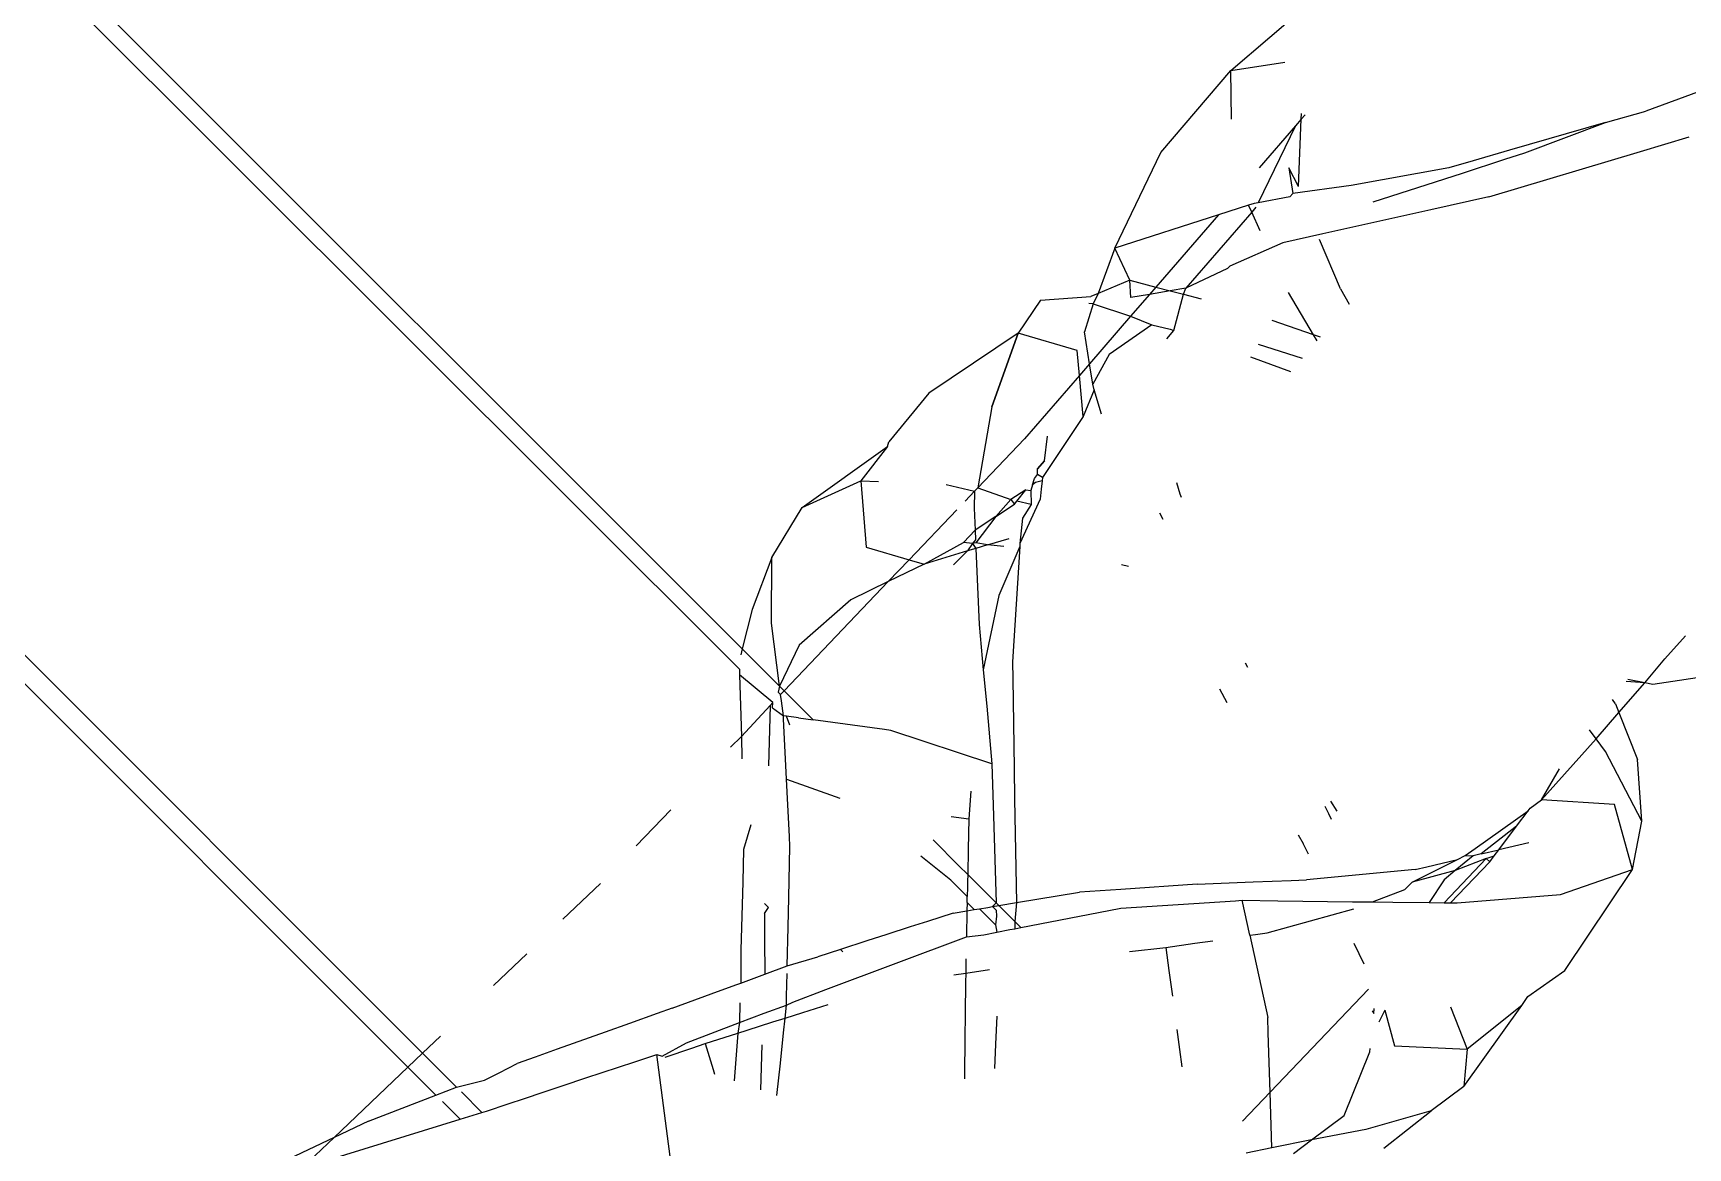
# Model space of a CAD drawing. Header units: inches. Extents: x 3324238 to 135265466, y -1036581 to 20094598.
# Drawn here: x 3354737.682 to 3354738.317, y -519090.066 to -519089.639 of the extents above; entities that cross this region are included whole.
import ezdxf

# ---------------------------------------------------------------- set-up
doc = ezdxf.new("R2010")
doc.units = ezdxf.units.IN
doc.header["$MEASUREMENT"] = 0

msp = doc.modelspace()

# ---------------------------------------------------------------- linework, layer by layer
for p, q in [((3354737.95304, -519089.88252, 0.00267), (3354736.71533, -519088.64731, 0.00267)), ((3354737.95408, -519089.87474, 0.00267), (3354736.72347, -519088.64448, 0.00267)), ((3354736.57418, -519088.77261, 0.00267), (3354737.83159, -519090.02966, 0.00267)), ((3354736.57322, -519088.78263, 0.00267), (3354737.82597, -519090.03502, 0.00267)), ((3354738.14145, -519089.65304, 0.00267), (3354738.17124, -519089.62755, 0.00267)), ((3354738.14145, -519089.65304, 0.00267), (3354738.16206, -519089.64995, 0.00267)), ((3354738.11462, -519089.68446, 0.00267), (3354738.14145, -519089.65304, 0.00267)), ((3354738.14162, -519089.67169, 0.00267), (3354738.14145, -519089.65304, 0.00267)), ((3354738.33982, -519089.65426, 0.00267), (3354738.30047, -519089.66865, 0.00267)), ((3354738.16842, -519089.67173, 0.00267), (3354738.1685, -519089.66956, 0.00267)), ((3354738.16987, -519089.67006, 0.00267), (3354738.16842, -519089.67173, 0.00267)), ((3354738.28507, -519089.67307, 0.00267), (3354738.30047, -519089.66865, 0.00267)), ((3354738.16619, -519089.6743, 0.00267), (3354738.15182, -519089.70374, 0.00267)), ((3354738.16619, -519089.6743, 0.00267), (3354738.15226, -519089.69038, 0.00267)), ((3354738.16842, -519089.67173, 0.00267), (3354738.16619, -519089.6743, 0.00267)), ((3354738.16738, -519089.69758, 0.00267), (3354738.16842, -519089.67173, 0.00267)), ((3354738.28507, -519089.67307, 0.00267), (3354738.24823, -519089.68366, 0.00267)), ((3354738.25409, -519089.68466, 0.00267), (3354738.28507, -519089.67307, 0.00267)), ((3354738.29841, -519089.68408, 0.00267), (3354738.31714, -519089.67847, 0.00267)), ((3354738.09688, -519089.72115, 0.00267), (3354738.11462, -519089.68446, 0.00267)), ((3354738.2343, -519089.68767, 0.00267), (3354738.225, -519089.69034, 0.00267)), ((3354738.23022, -519089.69238, 0.00267), (3354738.24648, -519089.68712, 0.00267)), ((3354738.24823, -519089.68366, 0.00267), (3354738.2343, -519089.68767, 0.00267)), ((3354738.24026, -519089.70152, 0.00267), (3354738.29841, -519089.68408, 0.00267)), ((3354738.24648, -519089.68712, 0.00267), (3354738.25409, -519089.68466, 0.00267)), ((3354738.16738, -519089.69758, 0.00267), (3354738.16369, -519089.69037, 0.00267)), ((3354738.16369, -519089.69037, 0.00267), (3354738.16514, -519089.70016, 0.00267)), ((3354738.225, -519089.69034, 0.00267), (3354738.18748, -519089.69721, 0.00267)), ((3354738.196, -519089.70344, 0.00267), (3354738.23022, -519089.69238, 0.00267)), ((3354738.16397, -519089.70151, 0.00267), (3354738.15182, -519089.70374, 0.00267)), ((3354738.16514, -519089.70016, 0.00267), (3354738.16397, -519089.70151, 0.00267)), ((3354738.18748, -519089.69721, 0.00267), (3354738.16514, -519089.70016, 0.00267)), ((3354738.24026, -519089.70152, 0.00267), (3354738.218, -519089.70648, 0.00267)), ((3354738.13665, -519089.70839, 0.00267), (3354738.09688, -519089.72115, 0.00267)), ((3354738.13665, -519089.70839, 0.00267), (3354738.11267, -519089.73608, 0.00267)), ((3354738.14939, -519089.70732, 0.00267), (3354738.12418, -519089.73648, 0.00267)), ((3354738.14821, -519089.70468, 0.00267), (3354738.13665, -519089.70839, 0.00267)), ((3354738.1503, -519089.70401, 0.00267), (3354738.14821, -519089.70468, 0.00267)), ((3354738.14939, -519089.70732, 0.00267), (3354738.14821, -519089.70468, 0.00267)), ((3354738.15095, -519089.70552, 0.00267), (3354738.14939, -519089.70732, 0.00267)), ((3354738.15264, -519089.71459, 0.00267), (3354738.14939, -519089.70732, 0.00267)), ((3354738.15182, -519089.70374, 0.00267), (3354738.1503, -519089.70401, 0.00267)), ((3354738.218, -519089.70648, 0.00267), (3354738.17664, -519089.7157, 0.00267)), ((3354738.09688, -519089.72115, 0.00267), (3354738.0906, -519089.73849, 0.00267)), ((3354738.10269, -519089.73349, 0.00267), (3354738.09688, -519089.72115, 0.00267)), ((3354738.16132, -519089.71911, 0.00267), (3354738.14096, -519089.72807, 0.00267)), ((3354738.17664, -519089.7157, 0.00267), (3354738.16132, -519089.71911, 0.00267)), ((3354738.18339, -519089.73676, 0.00267), (3354738.17537, -519089.71787, 0.00267)), ((3354738.10269, -519089.73349, 0.00267), (3354738.0906, -519089.73849, 0.00267)), ((3354738.10311, -519089.74009, 0.00267), (3354738.10269, -519089.73349, 0.00267)), ((3354738.10269, -519089.73349, 0.00267), (3354738.11267, -519089.73608, 0.00267)), ((3354738.14014, -519089.72902, 0.00267), (3354738.12418, -519089.73648, 0.00267)), ((3354738.14014, -519089.72902, 0.00267), (3354738.14096, -519089.72807, 0.00267)), ((3354738.06847, -519089.74104, 0.00267), (3354738.08771, -519089.73968, 0.00267)), ((3354738.0906, -519089.73849, 0.00267), (3354738.08771, -519089.73968, 0.00267)), ((3354738.0906, -519089.73849, 0.00267), (3354738.0886, -519089.74256, 0.00267)), ((3354738.11025, -519089.73887, 0.00267), (3354738.10297, -519089.74727, 0.00267)), ((3354738.11025, -519089.73887, 0.00267), (3354738.10311, -519089.74009, 0.00267)), ((3354738.11267, -519089.73608, 0.00267), (3354738.11025, -519089.73887, 0.00267)), ((3354738.11817, -519089.73751, 0.00267), (3354738.11025, -519089.73887, 0.00267)), ((3354738.11267, -519089.73608, 0.00267), (3354738.11817, -519089.73751, 0.00267)), ((3354738.12418, -519089.73648, 0.00267), (3354738.11817, -519089.73751, 0.00267)), ((3354738.11817, -519089.73751, 0.00267), (3354738.12329, -519089.73884, 0.00267)), ((3354738.1196, -519089.75273, 0.00267), (3354738.12329, -519089.73884, 0.00267)), ((3354738.12329, -519089.73884, 0.00267), (3354738.12418, -519089.73648, 0.00267)), ((3354738.12329, -519089.73884, 0.00267), (3354738.13009, -519089.74061, 0.00267)), ((3354738.17313, -519089.75436, 0.00267), (3354738.16347, -519089.73818, 0.00267)), ((3354738.18339, -519089.73676, 0.00267), (3354738.18672, -519089.74259, 0.00267)), ((3354738.06847, -519089.74104, 0.00267), (3354738.05989, -519089.75381, 0.00267)), ((3354738.0886, -519089.74256, 0.00267), (3354738.08525, -519089.75323, 0.00267)), ((3354738.0886, -519089.74256, 0.00267), (3354738.087, -519089.74244, 0.00267)), ((3354738.0886, -519089.74256, 0.00267), (3354738.10297, -519089.74727, 0.00267)), ((3354738.10297, -519089.74727, 0.00267), (3354738.0872, -519089.76547, 0.00267)), ((3354738.11109, -519089.75056, 0.00267), (3354738.09474, -519089.7619, 0.00267)), ((3354738.10297, -519089.74727, 0.00267), (3354738.11109, -519089.75056, 0.00267)), ((3354738.11109, -519089.75056, 0.00267), (3354738.1182, -519089.75227, 0.00267)), ((3354738.11681, -519089.75595, 0.00267), (3354738.1196, -519089.75273, 0.00267)), ((3354738.1182, -519089.75227, 0.00267), (3354738.1196, -519089.75273, 0.00267)), ((3354738.17313, -519089.75436, 0.00267), (3354738.15721, -519089.74886, 0.00267)), ((3354738.05989, -519089.75381, 0.00267), (3354738.02565, -519089.77677, 0.00267)), ((3354738.05989, -519089.75381, 0.00267), (3354738.04973, -519089.78198, 0.00267)), ((3354738.04973, -519089.78198, 0.00267), (3354738.05989, -519089.75381, 0.00267)), ((3354738.08244, -519089.76035, 0.00267), (3354738.05989, -519089.75381, 0.00267)), ((3354738.0872, -519089.76547, 0.00267), (3354738.08525, -519089.75323, 0.00267)), ((3354738.15185, -519089.758, 0.00267), (3354738.16879, -519089.76328, 0.00267)), ((3354738.17451, -519089.75668, 0.00267), (3354738.17313, -519089.75436, 0.00267)), ((3354738.17574, -519089.75526, 0.00267), (3354738.17313, -519089.75436, 0.00267)), ((3354738.08333, -519089.76994, 0.00267), (3354738.08244, -519089.76035, 0.00267)), ((3354738.0872, -519089.76547, 0.00267), (3354738.08333, -519089.76994, 0.00267)), ((3354738.08845, -519089.77333, 0.00267), (3354738.0872, -519089.76547, 0.00267)), ((3354738.09474, -519089.7619, 0.00267), (3354738.08845, -519089.77333, 0.00267)), ((3354738.14899, -519089.76288, 0.00267), (3354738.16433, -519089.76843, 0.00267)), ((3354738.08333, -519089.76994, 0.00267), (3354738.0623, -519089.79422, 0.00267)), ((3354738.08479, -519089.78574, 0.00267), (3354738.08333, -519089.76994, 0.00267)), ((3354738.02565, -519089.77677, 0.00267), (3354738.01032, -519089.79541, 0.00267)), ((3354738.08907, -519089.77547, 0.00267), (3354738.08479, -519089.78574, 0.00267)), ((3354738.08907, -519089.77547, 0.00267), (3354738.08845, -519089.77333, 0.00267)), ((3354738.09179, -519089.78483, 0.00267), (3354738.08907, -519089.77547, 0.00267)), ((3354738.04973, -519089.78198, 0.00267), (3354738.0444, -519089.81299, 0.00267)), ((3354738.08479, -519089.78574, 0.00267), (3354738.06927, -519089.80902, 0.00267)), ((3354737.97711, -519089.82062, 0.00267), (3354738.00986, -519089.79714, 0.00267)), ((3354738.00986, -519089.79714, 0.00267), (3354737.99961, -519089.81036, 0.00267)), ((3354738.00986, -519089.79714, 0.00267), (3354738.01032, -519089.79541, 0.00267)), ((3354738.0623, -519089.79422, 0.00267), (3354738.0444, -519089.81299, 0.00267)), ((3354738.07002, -519089.80264, 0.00267), (3354738.07111, -519089.79324, 0.00267)), ((3354738.06727, -519089.80579, 0.00267), (3354738.07002, -519089.80264, 0.00267)), ((3354738.07002, -519089.80264, 0.00267), (3354738.06727, -519089.80579, 0.00267)), ((3354738.06541, -519089.81185, 0.00267), (3354738.06613, -519089.8095, 0.00267)), ((3354738.06613, -519089.8095, 0.00267), (3354738.06734, -519089.80795, 0.00267)), ((3354738.06734, -519089.80795, 0.00267), (3354738.06727, -519089.80579, 0.00267)), ((3354738.06927, -519089.80902, 0.00267), (3354738.06734, -519089.80795, 0.00267)), ((3354738.06927, -519089.80902, 0.00267), (3354738.06912, -519089.81035, 0.00267)), ((3354737.97711, -519089.82062, 0.00267), (3354737.99961, -519089.81036, 0.00267)), ((3354737.99961, -519089.81036, 0.00267), (3354738.00164, -519089.83573, 0.00267)), ((3354737.99961, -519089.81036, 0.00267), (3354738.00629, -519089.81065, 0.00267)), ((3354738.03223, -519089.81176, 0.00267), (3354738.04314, -519089.8143, 0.00267)), ((3354738.04314, -519089.8143, 0.00267), (3354738.03956, -519089.81807, 0.00267)), ((3354738.04314, -519089.8143, 0.00267), (3354738.04306, -519089.82078, 0.00267)), ((3354738.0444, -519089.81299, 0.00267), (3354738.04314, -519089.8143, 0.00267)), ((3354738.0444, -519089.81299, 0.00267), (3354738.05701, -519089.81754, 0.00267)), ((3354738.06276, -519089.81379, 0.00267), (3354738.05701, -519089.81754, 0.00267)), ((3354738.05939, -519089.81809, 0.00267), (3354738.06276, -519089.81379, 0.00267)), ((3354738.06276, -519089.81379, 0.00267), (3354738.06475, -519089.81401, 0.00267)), ((3354738.06541, -519089.81185, 0.00267), (3354738.06475, -519089.81401, 0.00267)), ((3354738.06475, -519089.81401, 0.00267), (3354738.06492, -519089.81938, 0.00267)), ((3354738.06656, -519089.81101, 0.00267), (3354738.06541, -519089.81185, 0.00267)), ((3354738.06912, -519089.81035, 0.00267), (3354738.06656, -519089.81101, 0.00267)), ((3354738.06875, -519089.8135, 0.00267), (3354738.0683, -519089.81737, 0.00267)), ((3354738.06912, -519089.81035, 0.00267), (3354738.06875, -519089.8135, 0.00267)), ((3354738.12192, -519089.81551, 0.00267), (3354738.12074, -519089.81109, 0.00267)), ((3354738.12246, -519089.81676, 0.00267), (3354738.12192, -519089.81551, 0.00267)), ((3354737.96543, -519089.83973, 0.00267), (3354737.97711, -519089.82062, 0.00267)), ((3354738.03635, -519089.82143, 0.00267), (3354738.01811, -519089.84056, 0.00267)), ((3354738.04306, -519089.82078, 0.00267), (3354738.04341, -519089.82928, 0.00267)), ((3354738.05135, -519089.82401, 0.00267), (3354738.05701, -519089.81754, 0.00267)), ((3354738.05135, -519089.82401, 0.00267), (3354738.05842, -519089.81932, 0.00267)), ((3354738.05701, -519089.81754, 0.00267), (3354738.05842, -519089.81932, 0.00267)), ((3354738.05842, -519089.81932, 0.00267), (3354738.05939, -519089.81809, 0.00267)), ((3354738.06492, -519089.81938, 0.00267), (3354738.05939, -519089.81809, 0.00267)), ((3354738.0683, -519089.81737, 0.00267), (3354738.06057, -519089.83437, 0.00267)), ((3354738.06492, -519089.81938, 0.00267), (3354738.06149, -519089.82463, 0.00267)), ((3354738.11401, -519089.82257, 0.00267), (3354738.1153, -519089.82502, 0.00267)), ((3354738.03889, -519089.83399, 0.00267), (3354738.04341, -519089.82928, 0.00267)), ((3354738.05135, -519089.82401, 0.00267), (3354738.04341, -519089.82928, 0.00267)), ((3354738.04341, -519089.82928, 0.00267), (3354738.04357, -519089.83292, 0.00267)), ((3354738.05135, -519089.82401, 0.00267), (3354738.04362, -519089.8341, 0.00267)), ((3354738.06149, -519089.82463, 0.00267), (3354738.06057, -519089.83437, 0.00267)), ((3354738.02387, -519089.84226, 0.00267), (3354738.03889, -519089.83399, 0.00267)), ((3354738.04233, -519089.83434, 0.00267), (3354738.03889, -519089.83399, 0.00267)), ((3354738.04233, -519089.83434, 0.00267), (3354738.04048, -519089.83723, 0.00267)), ((3354738.04357, -519089.83292, 0.00267), (3354738.04233, -519089.83434, 0.00267)), ((3354738.04362, -519089.8341, 0.00267), (3354738.04233, -519089.83434, 0.00267)), ((3354738.04233, -519089.83434, 0.00267), (3354738.04371, -519089.83626, 0.00267)), ((3354738.04814, -519089.83492, 0.00267), (3354738.04362, -519089.8341, 0.00267)), ((3354738.04814, -519089.83492, 0.00267), (3354738.04371, -519089.83626, 0.00267)), ((3354738.04814, -519089.83492, 0.00267), (3354738.05642, -519089.83242, 0.00267)), ((3354738.05438, -519089.83554, 0.00267), (3354738.04814, -519089.83492, 0.00267)), ((3354738.0605, -519089.83548, 0.00267), (3354738.05241, -519089.85428, 0.00267)), ((3354738.0605, -519089.83548, 0.00267), (3354738.05768, -519089.87974, 0.00267)), ((3354738.06057, -519089.83437, 0.00267), (3354738.0605, -519089.83548, 0.00267)), ((3354737.96543, -519089.83973, 0.00267), (3354737.95786, -519089.85966, 0.00267)), ((3354737.96529, -519089.86489, 0.00267), (3354737.96543, -519089.83973, 0.00267)), ((3354738.00164, -519089.83573, 0.00267), (3354738.01811, -519089.84056, 0.00267)), ((3354738.01811, -519089.84056, 0.00267), (3354738.01008, -519089.84898, 0.00267)), ((3354738.01811, -519089.84056, 0.00267), (3354738.02387, -519089.84226, 0.00267)), ((3354738.04048, -519089.83723, 0.00267), (3354738.02387, -519089.84226, 0.00267)), ((3354738.04048, -519089.83723, 0.00267), (3354738.03515, -519089.84256, 0.00267)), ((3354738.04371, -519089.83626, 0.00267), (3354738.04048, -519089.83723, 0.00267)), ((3354738.04371, -519089.83626, 0.00267), (3354738.04432, -519089.85098, 0.00267)), ((3354738.02387, -519089.84226, 0.00267), (3354738.01008, -519089.84898, 0.00267)), ((3354738.09955, -519089.84242, 0.00267), (3354738.1022, -519089.84301, 0.00267)), ((3354738.01008, -519089.84898, 0.00267), (3354737.97018, -519089.89083, 0.00267)), ((3354738.01008, -519089.84898, 0.00267), (3354737.99579, -519089.85595, 0.00267)), ((3354738.04432, -519089.85098, 0.00267), (3354738.04493, -519089.86544, 0.00267)), ((3354738.05241, -519089.85428, 0.00267), (3354738.04653, -519089.8828, 0.00267)), ((3354737.95786, -519089.85966, 0.00267), (3354737.95408, -519089.87474, 0.00267)), ((3354737.99579, -519089.85595, 0.00267), (3354737.97596, -519089.87326, 0.00267)), ((3354737.96842, -519089.88908, 0.00267), (3354737.96529, -519089.86489, 0.00267)), ((3354738.04493, -519089.86544, 0.00267), (3354738.04653, -519089.8828, 0.00267)), ((3354737.97596, -519089.87326, 0.00267), (3354737.96842, -519089.88908, 0.00267)), ((3354738.31568, -519089.86969, 0.00267), (3354738.30779, -519089.87851, 0.00267)), ((3354737.95408, -519089.87474, 0.00267), (3354737.95352, -519089.87696, 0.00267)), ((3354737.96842, -519089.88908, 0.00267), (3354737.95408, -519089.87474, 0.00267)), ((3354738.05768, -519089.87974, 0.00267), (3354738.05778, -519089.88624, 0.00267)), ((3354738.30005, -519089.88773, 0.00267), (3354738.30779, -519089.87851, 0.00267)), ((3354737.95304, -519089.88252, 0.00267), (3354737.95311, -519089.88475, 0.00267)), ((3354737.95311, -519089.88475, 0.00267), (3354737.95379, -519089.90831, 0.00267)), ((3354737.96588, -519089.89534, 0.00267), (3354737.95311, -519089.88475, 0.00267)), ((3354738.04653, -519089.8828, 0.00267), (3354738.04781, -519089.89669, 0.00267)), ((3354738.05778, -519089.88624, 0.00267), (3354738.05832, -519089.9205, 0.00267)), ((3354738.14685, -519089.8801, 0.00267), (3354738.1478, -519089.88169, 0.00267)), ((3354738.32784, -519089.88466, 0.00267), (3354738.30311, -519089.88834, 0.00267)), ((3354737.96842, -519089.88908, 0.00267), (3354737.96788, -519089.89131, 0.00267)), ((3354737.96882, -519089.89225, 0.00267), (3354737.96788, -519089.89131, 0.00267)), ((3354737.97018, -519089.89083, 0.00267), (3354737.96842, -519089.88908, 0.00267)), ((3354737.97018, -519089.89083, 0.00267), (3354737.96882, -519089.89225, 0.00267)), ((3354737.96914, -519089.89465, 0.00267), (3354737.96882, -519089.89225, 0.00267)), ((3354737.98129, -519089.90194, 0.00267), (3354737.97018, -519089.89083, 0.00267)), ((3354738.13999, -519089.89539, 0.00267), (3354738.13721, -519089.89021, 0.00267)), ((3354738.29018, -519089.89911, 0.00267), (3354738.30005, -519089.88773, 0.00267)), ((3354738.30005, -519089.88773, 0.00267), (3354738.29296, -519089.88726, 0.00267)), ((3354738.30005, -519089.88773, 0.00267), (3354738.29358, -519089.88644, 0.00267)), ((3354738.30311, -519089.88834, 0.00267), (3354738.30005, -519089.88773, 0.00267)), ((3354737.96482, -519089.89645, 0.00267), (3354737.95379, -519089.90831, 0.00267)), ((3354737.96482, -519089.89645, 0.00267), (3354737.96416, -519089.91952, 0.00267)), ((3354737.96588, -519089.89534, 0.00267), (3354737.96482, -519089.89645, 0.00267)), ((3354737.96574, -519089.89737, 0.00267), (3354737.96588, -519089.89534, 0.00267)), ((3354737.96574, -519089.89737, 0.00267), (3354737.96988, -519089.90039, 0.00267)), ((3354737.96988, -519089.90039, 0.00267), (3354737.96914, -519089.89465, 0.00267)), ((3354738.04781, -519089.89669, 0.00267), (3354738.04985, -519089.91878, 0.00267)), ((3354738.2889, -519089.89586, 0.00267), (3354738.28771, -519089.89419, 0.00267)), ((3354738.2889, -519089.89586, 0.00267), (3354738.29018, -519089.89911, 0.00267)), ((3354737.96994, -519089.90158, 0.00267), (3354737.96988, -519089.90039, 0.00267)), ((3354737.97111, -519089.90056, 0.00267), (3354737.96988, -519089.90039, 0.00267)), ((3354737.97111, -519089.92464, 0.00267), (3354737.96994, -519089.90158, 0.00267)), ((3354737.97565, -519089.90118, 0.00267), (3354737.97111, -519089.90056, 0.00267)), ((3354737.97235, -519089.90398, 0.00267), (3354737.97111, -519089.90056, 0.00267)), ((3354737.97565, -519089.90118, 0.00267), (3354737.98129, -519089.90194, 0.00267)), ((3354738.00867, -519089.90568, 0.00267), (3354737.98129, -519089.90194, 0.00267)), ((3354738.28145, -519089.90919, 0.00267), (3354738.29018, -519089.89911, 0.00267)), ((3354738.29018, -519089.89911, 0.00267), (3354738.29733, -519089.91719, 0.00267)), ((3354737.95379, -519089.90831, 0.00267), (3354737.94956, -519089.91245, 0.00267)), ((3354737.95379, -519089.90831, 0.00267), (3354737.95394, -519089.91683, 0.00267)), ((3354738.01111, -519089.90601, 0.00267), (3354738.00867, -519089.90568, 0.00267)), ((3354738.04985, -519089.91878, 0.00267), (3354738.01111, -519089.90601, 0.00267)), ((3354738.26044, -519089.93259, 0.00267), (3354738.28145, -519089.90919, 0.00267)), ((3354738.28145, -519089.90919, 0.00267), (3354738.27893, -519089.90577, 0.00267)), ((3354738.28504, -519089.91405, 0.00267), (3354738.28145, -519089.90919, 0.00267)), ((3354738.29899, -519089.94076, 0.00267), (3354738.28504, -519089.91405, 0.00267)), ((3354738.29899, -519089.94076, 0.00267), (3354738.29733, -519089.91719, 0.00267)), ((3354738.04985, -519089.91878, 0.00267), (3354738.05031, -519089.93465, 0.00267)), ((3354738.05832, -519089.9205, 0.00267), (3354738.05851, -519089.93233, 0.00267)), ((3354738.26044, -519089.93259, 0.00267), (3354738.26744, -519089.9207, 0.00267)), ((3354737.97111, -519089.92464, 0.00267), (3354737.99155, -519089.93194, 0.00267)), ((3354737.97161, -519089.9345, 0.00267), (3354737.97111, -519089.92464, 0.00267)), ((3354738.04173, -519089.92931, 0.00267), (3354738.04098, -519089.93987, 0.00267)), ((3354737.92673, -519089.9364, 0.00267), (3354737.91352, -519089.95025, 0.00267)), ((3354737.97223, -519089.94668, 0.00267), (3354737.97161, -519089.9345, 0.00267)), ((3354738.05031, -519089.93465, 0.00267), (3354738.05139, -519089.97203, 0.00267)), ((3354738.05851, -519089.93233, 0.00267), (3354738.05924, -519089.97199, 0.00267)), ((3354738.17899, -519089.93794, 0.00267), (3354738.17762, -519089.93511, 0.00267)), ((3354738.17958, -519089.93305, 0.00267), (3354738.18205, -519089.93699, 0.00267)), ((3354738.23502, -519089.9512, 0.00267), (3354738.25538, -519089.93675, 0.00267)), ((3354738.25091, -519089.94268, 0.00267), (3354738.25538, -519089.93675, 0.00267)), ((3354738.25538, -519089.93675, 0.00267), (3354738.25614, -519089.93574, 0.00267)), ((3354738.25614, -519089.93574, 0.00267), (3354738.26044, -519089.93259, 0.00267)), ((3354738.28841, -519089.93436, 0.00267), (3354738.26044, -519089.93259, 0.00267)), ((3354738.29533, -519089.95926, 0.00267), (3354738.28841, -519089.93436, 0.00267)), ((3354737.95739, -519089.94213, 0.00267), (3354737.95455, -519089.95164, 0.00267)), ((3354738.03426, -519089.93898, 0.00267), (3354738.04098, -519089.93987, 0.00267)), ((3354738.04098, -519089.93987, 0.00267), (3354738.04075, -519089.95154, 0.00267)), ((3354738.17994, -519089.94018, 0.00267), (3354738.17899, -519089.93794, 0.00267)), ((3354738.25091, -519089.94268, 0.00267), (3354738.23735, -519089.95332, 0.00267)), ((3354738.24408, -519089.95173, 0.00267), (3354738.25091, -519089.94268, 0.00267)), ((3354738.29533, -519089.95926, 0.00267), (3354738.29899, -519089.94076, 0.00267)), ((3354737.97242, -519089.9505, 0.00267), (3354737.97223, -519089.94668, 0.00267)), ((3354738.03719, -519089.95783, 0.00267), (3354738.02733, -519089.94797, 0.00267)), ((3354738.16726, -519089.94598, 0.00267), (3354738.16909, -519089.94937, 0.00267)), ((3354738.1712, -519089.95342, 0.00267), (3354738.16909, -519089.94937, 0.00267)), ((3354738.25564, -519089.94901, 0.00267), (3354738.24408, -519089.95173, 0.00267)), ((3354737.95455, -519089.95164, 0.00267), (3354737.95431, -519089.96398, 0.00267)), ((3354737.97228, -519089.95701, 0.00267), (3354737.97242, -519089.9505, 0.00267)), ((3354738.03404, -519089.96338, 0.00267), (3354738.02255, -519089.95417, 0.00267)), ((3354738.04075, -519089.95154, 0.00267), (3354738.04055, -519089.96119, 0.00267)), ((3354738.21085, -519089.96416, 0.00267), (3354738.22828, -519089.95545, 0.00267)), ((3354738.21651, -519089.95822, 0.00267), (3354738.22828, -519089.95545, 0.00267)), ((3354738.22315, -519089.97205, 0.00267), (3354738.23923, -519089.95503, 0.00267)), ((3354738.23434, -519089.95402, 0.00267), (3354738.22742, -519089.95971, 0.00267)), ((3354738.23923, -519089.95503, 0.00267), (3354738.22742, -519089.95971, 0.00267)), ((3354738.22828, -519089.95545, 0.00267), (3354738.23122, -519089.95398, 0.00267)), ((3354738.23122, -519089.95398, 0.00267), (3354738.23502, -519089.9512, 0.00267)), ((3354738.23122, -519089.95398, 0.00267), (3354738.23434, -519089.95402, 0.00267)), ((3354738.23735, -519089.95332, 0.00267), (3354738.23434, -519089.95402, 0.00267)), ((3354738.23735, -519089.95332, 0.00267), (3354738.24408, -519089.95173, 0.00267)), ((3354738.23923, -519089.95503, 0.00267), (3354738.24233, -519089.95406, 0.00267)), ((3354738.24063, -519089.9563, 0.00267), (3354738.23923, -519089.95503, 0.00267)), ((3354738.24063, -519089.9563, 0.00267), (3354738.24233, -519089.95406, 0.00267)), ((3354738.24233, -519089.95406, 0.00267), (3354738.24408, -519089.95173, 0.00267)), ((3354737.97199, -519089.97001, 0.00267), (3354737.97228, -519089.95701, 0.00267)), ((3354738.04055, -519089.96119, 0.00267), (3354738.03719, -519089.95783, 0.00267)), ((3354738.04055, -519089.96119, 0.00267), (3354738.04049, -519089.9639, 0.00267)), ((3354738.05139, -519089.97203, 0.00267), (3354738.04055, -519089.96119, 0.00267)), ((3354738.212, -519089.95928, 0.00267), (3354738.17046, -519089.96327, 0.00267)), ((3354738.22742, -519089.95971, 0.00267), (3354738.21085, -519089.96416, 0.00267)), ((3354738.212, -519089.95928, 0.00267), (3354738.21651, -519089.95822, 0.00267)), ((3354738.22742, -519089.95971, 0.00267), (3354738.22313, -519089.96323, 0.00267)), ((3354738.22559, -519089.97208, 0.00267), (3354738.24063, -519089.9563, 0.00267)), ((3354738.26779, -519089.96885, 0.00267), (3354738.29533, -519089.95926, 0.00267)), ((3354738.26947, -519089.99805, 0.00267), (3354738.29533, -519089.95926, 0.00267)), ((3354737.89978, -519089.96464, 0.00267), (3354737.88538, -519089.97837, 0.00267)), ((3354737.95431, -519089.96398, 0.00267), (3354737.95354, -519089.99025, 0.00267)), ((3354738.04037, -519089.9697, 0.00267), (3354738.03404, -519089.96338, 0.00267)), ((3354738.04045, -519089.96604, 0.00267), (3354738.04037, -519089.9697, 0.00267)), ((3354738.04049, -519089.9639, 0.00267), (3354738.04045, -519089.96604, 0.00267)), ((3354738.05924, -519089.97199, 0.00267), (3354738.08336, -519089.96803, 0.00267)), ((3354738.09922, -519089.96693, 0.00267), (3354738.08336, -519089.96803, 0.00267)), ((3354738.12844, -519089.96489, 0.00267), (3354738.09922, -519089.96693, 0.00267)), ((3354738.12844, -519089.96489, 0.00267), (3354738.15001, -519089.96406, 0.00267)), ((3354738.15001, -519089.96406, 0.00267), (3354738.16455, -519089.9635, 0.00267)), ((3354738.16455, -519089.9635, 0.00267), (3354738.17046, -519089.96327, 0.00267)), ((3354738.1957, -519089.97172, 0.00267), (3354738.20812, -519089.96702, 0.00267)), ((3354738.21085, -519089.96416, 0.00267), (3354738.20812, -519089.96702, 0.00267)), ((3354738.22313, -519089.96323, 0.00267), (3354738.2174, -519089.97198, 0.00267)), ((3354738.22812, -519089.97211, 0.00267), (3354738.26779, -519089.96885, 0.00267)), ((3354737.9627, -519089.97236, 0.00267), (3354737.96421, -519089.97388, 0.00267)), ((3354737.9627, -519089.9762, 0.00267), (3354737.96421, -519089.97388, 0.00267)), ((3354737.97174, -519089.9814, 0.00267), (3354737.97199, -519089.97001, 0.00267)), ((3354738.03494, -519089.97598, 0.00267), (3354738.04026, -519089.9751, 0.00267)), ((3354738.04026, -519089.9751, 0.00267), (3354738.04006, -519089.9851, 0.00267)), ((3354738.04033, -519089.97194, 0.00267), (3354738.04026, -519089.9751, 0.00267)), ((3354738.04026, -519089.9751, 0.00267), (3354738.04304, -519089.97465, 0.00267)), ((3354738.04033, -519089.97194, 0.00267), (3354738.04037, -519089.9697, 0.00267)), ((3354738.04304, -519089.97465, 0.00267), (3354738.04033, -519089.97194, 0.00267)), ((3354738.04304, -519089.97465, 0.00267), (3354738.045, -519089.97433, 0.00267)), ((3354738.045, -519089.97433, 0.00267), (3354738.0482, -519089.9738, 0.00267)), ((3354738.05115, -519089.98047, 0.00267), (3354738.045, -519089.97433, 0.00267)), ((3354738.0482, -519089.9738, 0.00267), (3354738.05009, -519089.97349, 0.00267)), ((3354738.05139, -519089.97203, 0.00267), (3354738.05009, -519089.97349, 0.00267)), ((3354738.05009, -519089.97349, 0.00267), (3354738.05247, -519089.9731, 0.00267)), ((3354738.05009, -519089.97349, 0.00267), (3354738.05147, -519089.97488, 0.00267)), ((3354738.05247, -519089.9731, 0.00267), (3354738.05139, -519089.97203, 0.00267)), ((3354738.05147, -519089.97488, 0.00267), (3354738.05154, -519089.97714, 0.00267)), ((3354738.05247, -519089.9731, 0.00267), (3354738.05924, -519089.97199, 0.00267)), ((3354738.05539, -519089.97602, 0.00267), (3354738.05247, -519089.9731, 0.00267)), ((3354738.05924, -519089.97199, 0.00267), (3354738.05858, -519089.97922, 0.00267)), ((3354738.06091, -519089.98154, 0.00267), (3354738.09462, -519089.97499, 0.00267)), ((3354738.09462, -519089.97499, 0.00267), (3354738.0993, -519089.97409, 0.00267)), ((3354738.0993, -519089.97409, 0.00267), (3354738.14317, -519089.97124, 0.00267)), ((3354738.14317, -519089.97124, 0.00267), (3354738.14575, -519089.97107, 0.00267)), ((3354738.14575, -519089.97107, 0.00267), (3354738.15943, -519089.97125, 0.00267)), ((3354738.14868, -519089.98452, 0.00267), (3354738.14575, -519089.97107, 0.00267)), ((3354738.15538, -519089.98355, 0.00267), (3354738.18855, -519089.97434, 0.00267)), ((3354738.15943, -519089.97125, 0.00267), (3354738.18806, -519089.97163, 0.00267)), ((3354738.18806, -519089.97163, 0.00267), (3354738.1957, -519089.97172, 0.00267)), ((3354738.1957, -519089.97172, 0.00267), (3354738.20354, -519089.97182, 0.00267)), ((3354738.20354, -519089.97182, 0.00267), (3354738.2174, -519089.97198, 0.00267)), ((3354738.2174, -519089.97198, 0.00267), (3354738.22315, -519089.97205, 0.00267)), ((3354738.22315, -519089.97205, 0.00267), (3354738.22559, -519089.97208, 0.00267)), ((3354738.22559, -519089.97208, 0.00267), (3354738.22812, -519089.97211, 0.00267)), ((3354737.9627, -519089.9762, 0.00267), (3354737.96271, -519089.98595, 0.00267)), ((3354737.9714, -519089.99624, 0.00267), (3354737.97174, -519089.9814, 0.00267)), ((3354738.01845, -519089.98132, 0.00267), (3354738.00951, -519089.98422, 0.00267)), ((3354738.0251, -519089.97916, 0.00267), (3354738.01845, -519089.98132, 0.00267)), ((3354738.03494, -519089.97598, 0.00267), (3354738.0251, -519089.97916, 0.00267)), ((3354738.05154, -519089.97714, 0.00267), (3354738.05115, -519089.98047, 0.00267)), ((3354738.05115, -519089.98047, 0.00267), (3354738.05172, -519089.98333, 0.00267)), ((3354738.05858, -519089.97922, 0.00267), (3354738.05539, -519089.97602, 0.00267)), ((3354738.05858, -519089.97922, 0.00267), (3354738.05859, -519089.98199, 0.00267)), ((3354738.06091, -519089.98154, 0.00267), (3354738.05858, -519089.97922, 0.00267)), ((3354738.05859, -519089.98199, 0.00267), (3354738.06091, -519089.98154, 0.00267)), ((3354737.96271, -519089.98595, 0.00267), (3354737.96272, -519089.99943, 0.00267)), ((3354737.98622, -519090.00529, 0.00267), (3354738.04006, -519089.9851, 0.00267)), ((3354738.00194, -519089.98667, 0.00267), (3354737.99178, -519089.98996, 0.00267)), ((3354738.00951, -519089.98422, 0.00267), (3354738.00194, -519089.98667, 0.00267)), ((3354738.04006, -519089.9851, 0.00267), (3354738.04678, -519089.98429, 0.00267)), ((3354738.04678, -519089.98429, 0.00267), (3354738.05172, -519089.98333, 0.00267)), ((3354738.05172, -519089.98333, 0.00267), (3354738.05674, -519089.98235, 0.00267)), ((3354738.05674, -519089.98235, 0.00267), (3354738.05859, -519089.98199, 0.00267)), ((3354738.11649, -519089.98918, 0.00267), (3354738.1276, -519089.98757, 0.00267)), ((3354738.1276, -519089.98757, 0.00267), (3354738.13446, -519089.98658, 0.00267)), ((3354738.14868, -519089.98452, 0.00267), (3354738.15089, -519089.9842, 0.00267)), ((3354738.14868, -519089.98452, 0.00267), (3354738.15556, -519090.01607, 0.00267)), ((3354738.15089, -519089.9842, 0.00267), (3354738.15538, -519089.98355, 0.00267)), ((3354738.18859, -519089.9875, 0.00267), (3354738.19238, -519089.9955, 0.00267)), ((3354737.87154, -519089.99157, 0.00267), (3354737.85877, -519090.00374, 0.00267)), ((3354737.95354, -519089.99025, 0.00267), (3354737.95356, -519090.0028, 0.00267)), ((3354737.9714, -519089.99624, 0.00267), (3354737.98311, -519089.99277, 0.00267)), ((3354737.99178, -519089.98996, 0.00267), (3354737.98311, -519089.99277, 0.00267)), ((3354737.99178, -519089.98996, 0.00267), (3354737.99264, -519089.99083, 0.00267)), ((3354738.03988, -519089.9935, 0.00267), (3354738.03984, -519089.99576, 0.00267)), ((3354738.10251, -519089.99076, 0.00267), (3354738.11649, -519089.98918, 0.00267)), ((3354738.11649, -519089.98918, 0.00267), (3354738.11768, -519089.99797, 0.00267)), ((3354737.95356, -519090.0028, 0.00267), (3354737.96272, -519089.99943, 0.00267)), ((3354737.96272, -519089.99943, 0.00267), (3354737.9714, -519089.99624, 0.00267)), ((3354737.97114, -519090.00785, 0.00267), (3354737.97134, -519089.99919, 0.00267)), ((3354738.03528, -519089.99965, 0.00267), (3354738.0398, -519089.99899, 0.00267)), ((3354738.0398, -519089.99899, 0.00267), (3354738.03976, -519090.00263, 0.00267)), ((3354738.03984, -519089.99576, 0.00267), (3354738.0398, -519089.99899, 0.00267)), ((3354738.0398, -519089.99899, 0.00267), (3354738.04888, -519089.99766, 0.00267)), ((3354738.11768, -519089.99797, 0.00267), (3354738.11901, -519090.0078, 0.00267)), ((3354738.2553, -519090.008, 0.00267), (3354738.26947, -519089.99805, 0.00267)), ((3354737.94215, -519090.00699, 0.00267), (3354737.95171, -519090.00348, 0.00267)), ((3354737.95171, -519090.00348, 0.00267), (3354737.95356, -519090.0028, 0.00267)), ((3354737.97347, -519090.01018, 0.00267), (3354737.98622, -519090.00529, 0.00267)), ((3354738.03976, -519090.00263, 0.00267), (3354738.03962, -519090.01454, 0.00267)), ((3354738.15648, -519090.04457, 0.00267), (3354738.19411, -519090.0051, 0.00267)), ((3354737.92724, -519090.01247, 0.00267), (3354737.92153, -519090.01451, 0.00267)), ((3354737.92724, -519090.01247, 0.00267), (3354737.94215, -519090.00699, 0.00267)), ((3354737.95321, -519090.01042, 0.00267), (3354737.95313, -519090.01797, 0.00267)), ((3354737.96251, -519090.01438, 0.00267), (3354737.97107, -519090.01134, 0.00267)), ((3354737.97055, -519090.01623, 0.00267), (3354737.97107, -519090.01134, 0.00267)), ((3354737.97107, -519090.01134, 0.00267), (3354737.97114, -519090.00785, 0.00267)), ((3354737.97107, -519090.01134, 0.00267), (3354737.97347, -519090.01018, 0.00267)), ((3354737.97737, -519090.01408, 0.00267), (3354737.98708, -519090.011, 0.00267)), ((3354738.1962, -519090.01445, 0.00267), (3354738.19639, -519090.01251, 0.00267)), ((3354738.20037, -519090.01323, 0.00267), (3354738.19817, -519090.01782, 0.00267)), ((3354738.20037, -519090.01323, 0.00267), (3354738.20419, -519090.02692, 0.00267)), ((3354738.22558, -519090.01188, 0.00267), (3354738.23202, -519090.02813, 0.00267)), ((3354738.23072, -519090.04246, 0.00267), (3354738.25292, -519090.01135, 0.00267)), ((3354738.25292, -519090.01135, 0.00267), (3354738.23202, -519090.02813, 0.00267)), ((3354738.25292, -519090.01135, 0.00267), (3354738.2553, -519090.008, 0.00267)), ((3354737.91094, -519090.01829, 0.00267), (3354737.90159, -519090.02162, 0.00267)), ((3354737.92153, -519090.01451, 0.00267), (3354737.91094, -519090.01829, 0.00267)), ((3354737.9328, -519090.02577, 0.00267), (3354737.95313, -519090.01797, 0.00267)), ((3354737.95313, -519090.01797, 0.00267), (3354737.95238, -519090.02199, 0.00267)), ((3354737.95313, -519090.01797, 0.00267), (3354737.96251, -519090.01438, 0.00267)), ((3354737.956, -519090.02084, 0.00267), (3354737.96583, -519090.01773, 0.00267)), ((3354737.96583, -519090.01773, 0.00267), (3354737.97055, -519090.01623, 0.00267)), ((3354737.96996, -519090.0219, 0.00267), (3354737.97055, -519090.01623, 0.00267)), ((3354737.97055, -519090.01623, 0.00267), (3354737.97737, -519090.01408, 0.00267)), ((3354738.03962, -519090.01454, 0.00267), (3354738.0395, -519090.02422, 0.00267)), ((3354738.05169, -519090.01548, 0.00267), (3354738.05125, -519090.02625, 0.00267)), ((3354738.15575, -519090.02195, 0.00267), (3354738.15556, -519090.01607, 0.00267)), ((3354738.19563, -519090.01348, 0.00267), (3354738.1962, -519090.01445, 0.00267)), ((3354737.83841, -519090.02316, 0.00267), (3354737.83159, -519090.02966, 0.00267)), ((3354737.90159, -519090.02162, 0.00267), (3354737.88322, -519090.02818, 0.00267)), ((3354737.92337, -519090.03082, 0.00267), (3354737.9328, -519090.02577, 0.00267)), ((3354737.93474, -519090.02772, 0.00267), (3354737.93987, -519090.02595, 0.00267)), ((3354737.93987, -519090.02595, 0.00267), (3354737.95238, -519090.02199, 0.00267)), ((3354737.93987, -519090.02595, 0.00267), (3354737.94296, -519090.03593, 0.00267)), ((3354737.95238, -519090.02199, 0.00267), (3354737.95106, -519090.04028, 0.00267)), ((3354737.95238, -519090.02199, 0.00267), (3354737.956, -519090.02084, 0.00267)), ((3354737.96873, -519090.03357, 0.00267), (3354737.96996, -519090.0219, 0.00267)), ((3354738.0395, -519090.02422, 0.00267), (3354738.03934, -519090.0379, 0.00267)), ((3354738.12074, -519090.02059, 0.00267), (3354738.12178, -519090.02829, 0.00267)), ((3354738.15648, -519090.04457, 0.00267), (3354738.15575, -519090.02195, 0.00267)), ((3354737.83159, -519090.02966, 0.00267), (3354737.82597, -519090.03502, 0.00267)), ((3354737.83159, -519090.02966, 0.00267), (3354737.84459, -519090.04267, 0.00267)), ((3354737.87473, -519090.03121, 0.00267), (3354737.86782, -519090.03368, 0.00267)), ((3354737.88322, -519090.02818, 0.00267), (3354737.87473, -519090.03121, 0.00267)), ((3354737.91293, -519090.03296, 0.00267), (3354737.92138, -519090.03015, 0.00267)), ((3354737.92765, -519090.07814, 0.00267), (3354737.92138, -519090.03015, 0.00267)), ((3354737.92138, -519090.03015, 0.00267), (3354737.92337, -519090.03082, 0.00267)), ((3354737.92457, -519090.03123, 0.00267), (3354737.93474, -519090.02772, 0.00267)), ((3354737.96168, -519090.02652, 0.00267), (3354737.96109, -519090.04371, 0.00267)), ((3354738.05125, -519090.02625, 0.00267), (3354738.05087, -519090.03559, 0.00267)), ((3354738.12178, -519090.02829, 0.00267), (3354738.12267, -519090.03489, 0.00267)), ((3354738.18484, -519090.05359, 0.00267), (3354738.1947, -519090.02918, 0.00267)), ((3354738.1947, -519090.02918, 0.00267), (3354738.19484, -519090.02784, 0.00267)), ((3354738.20419, -519090.02692, 0.00267), (3354738.23202, -519090.02813, 0.00267)), ((3354738.23202, -519090.02813, 0.00267), (3354738.23072, -519090.04246, 0.00267)), ((3354737.82597, -519090.03502, 0.00267), (3354737.79771, -519090.06197, 0.00267)), ((3354737.82597, -519090.03502, 0.00267), (3354737.83668, -519090.04573, 0.00267)), ((3354737.8553, -519090.04004, 0.00267), (3354737.86093, -519090.03718, 0.00267)), ((3354737.86093, -519090.03718, 0.00267), (3354737.86782, -519090.03368, 0.00267)), ((3354737.89423, -519090.03918, 0.00267), (3354737.91293, -519090.03296, 0.00267)), ((3354737.94296, -519090.03593, 0.00267), (3354737.94351, -519090.0377, 0.00267)), ((3354737.96744, -519090.04588, 0.00267), (3354737.96873, -519090.03357, 0.00267)), ((3354738.03934, -519090.0379, 0.00267), (3354738.03932, -519090.03951, 0.00267)), ((3354737.83668, -519090.04573, 0.00267), (3354737.84459, -519090.04267, 0.00267)), ((3354737.84459, -519090.04267, 0.00267), (3354737.8553, -519090.04004, 0.00267)), ((3354737.84646, -519090.04453, 0.00267), (3354737.85435, -519090.05242, 0.00267)), ((3354737.87071, -519090.04701, 0.00267), (3354737.87783, -519090.04464, 0.00267)), ((3354737.87783, -519090.04464, 0.00267), (3354737.88552, -519090.04208, 0.00267)), ((3354737.88552, -519090.04208, 0.00267), (3354737.89423, -519090.03918, 0.00267)), ((3354738.14583, -519090.05573, 0.00267), (3354738.15648, -519090.04457, 0.00267)), ((3354738.15717, -519090.06594, 0.00267), (3354738.15648, -519090.04457, 0.00267)), ((3354738.23072, -519090.04246, 0.00267), (3354738.21814, -519090.05177, 0.00267)), ((3354737.81089, -519090.05571, 0.00267), (3354737.83668, -519090.04573, 0.00267)), ((3354737.83918, -519090.04823, 0.00267), (3354737.84595, -519090.055, 0.00267)), ((3354737.85603, -519090.0519, 0.00267), (3354737.86438, -519090.04912, 0.00267)), ((3354737.86438, -519090.04912, 0.00267), (3354737.87071, -519090.04701, 0.00267)), ((3354737.79511, -519090.07063, 0.00267), (3354737.84595, -519090.055, 0.00267)), ((3354737.81089, -519090.05571, 0.00267), (3354737.79771, -519090.06197, 0.00267)), ((3354737.84595, -519090.055, 0.00267), (3354737.85435, -519090.05242, 0.00267)), ((3354737.85435, -519090.05242, 0.00267), (3354737.85603, -519090.0519, 0.00267)), ((3354738.17237, -519090.06295, 0.00267), (3354738.18484, -519090.05359, 0.00267)), ((3354738.21814, -519090.05177, 0.00267), (3354738.19313, -519090.05887, 0.00267)), ((3354738.19999, -519090.06603, 0.00267), (3354738.21814, -519090.05177, 0.00267)), ((3354737.79771, -519090.06197, 0.00267), (3354737.76269, -519090.0786, 0.00267)), ((3354737.79771, -519090.06197, 0.00267), (3354737.78555, -519090.07356, 0.00267)), ((3354738.17237, -519090.06295, 0.00267), (3354738.15717, -519090.06594, 0.00267)), ((3354738.16546, -519090.06814, 0.00267), (3354738.17237, -519090.06295, 0.00267)), ((3354738.19313, -519090.05887, 0.00267), (3354738.17237, -519090.06295, 0.00267)), ((3354738.15717, -519090.06594, 0.00267), (3354738.14733, -519090.06794, 0.00267))]:
    msp.add_line(p, q)

doc.saveas('drawing.dxf')
